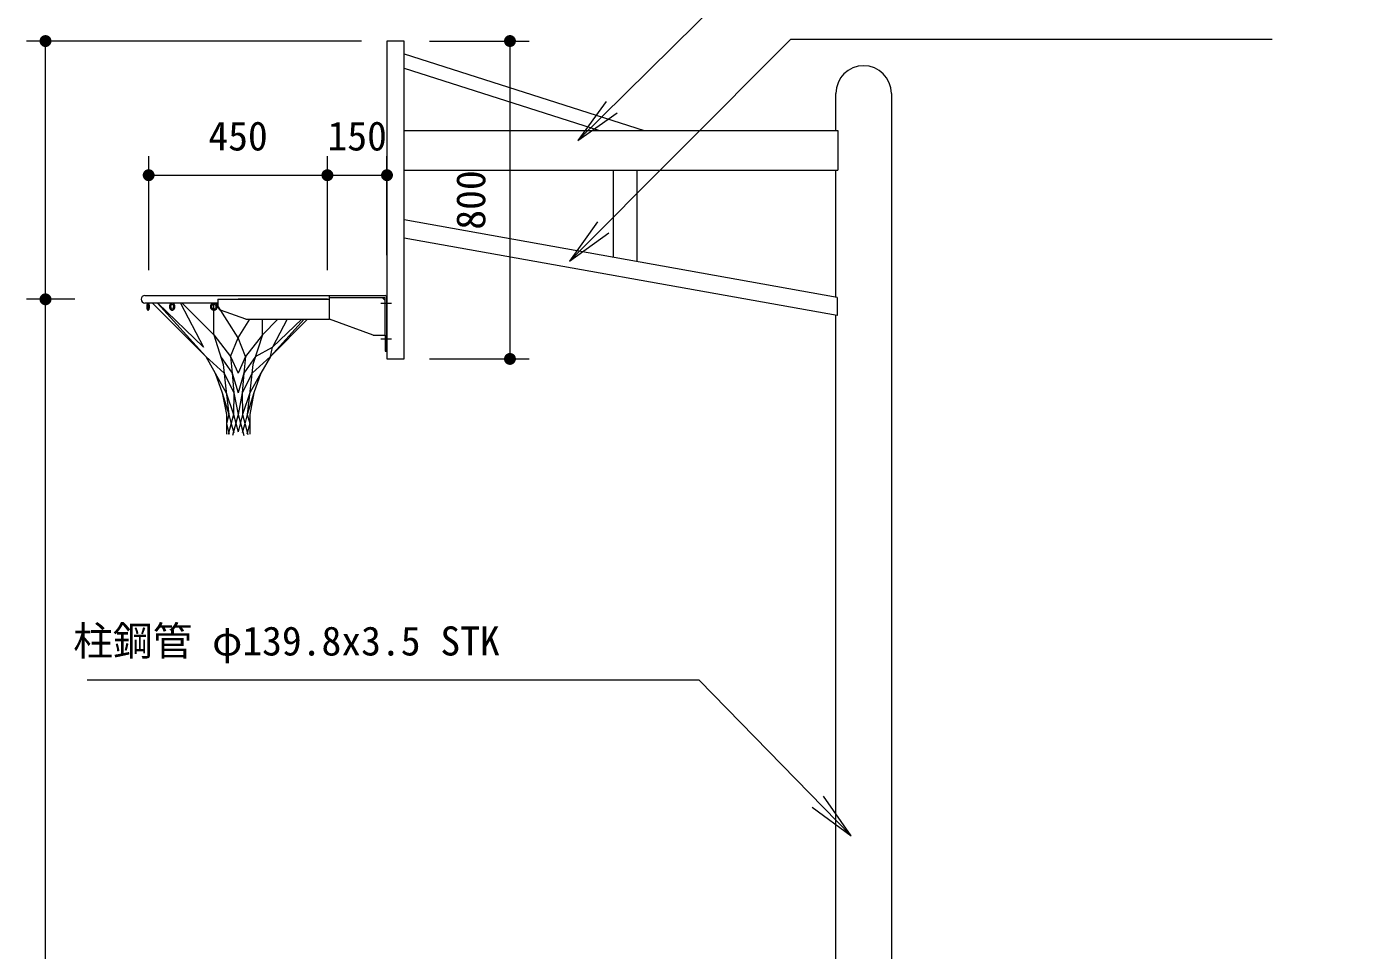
# Model space of a CAD drawing. Units: millimetres at full size, sheet at 1:40. Extents: x 0 to 16800, y 0 to 11880.
# Drawn here: x 2026 to 5350, y 5479 to 7805 of the extents above; entities that cross this region are included whole.
import ezdxf
from ezdxf.enums import TextEntityAlignment as Align

# ---------------------------------------------------------------- set-up
doc = ezdxf.new("R2010")
doc.units = ezdxf.units.MM
doc.header["$LTSCALE"] = 40
doc.linetypes.add('CHAIN', pattern=[18.5, 12, -1.5, 3.5, -1.5])
for name, color, linetype, lineweight in [('D-BMK', 2, 'CHAIN', 13), ('D-STR', 1, 'Continuous', 13), ('D-STR-DIM', 7, 'Continuous', 13), ('D-STR-HTXT', 7, 'Continuous', 13)]:
    doc.layers.add(name, color=color, linetype=linetype, lineweight=lineweight)
doc.styles.add('ＭＳ ゴシック', font='')
doc.styles.get('ＭＳ ゴシック').set_extended_font_data('MS Gothic')

# ---------------------------------------------------------------- blocks, each defined once
blk = doc.blocks.new('filled_dot')
at = {"color": 0, "linetype": 'Continuous', "lineweight": -2, "const_width": 1.25}
blk.add_lwpolyline([(-0.625, 0, 1), (0.625, 0, 1)], format="xyb", close=True, dxfattribs=at)
blk = doc.blocks.new('open_arrow')
at = {"color": 0, "linetype": 'Continuous', "lineweight": -2}
blk.add_lwpolyline([(7.5, 1.25), (0, 0), (7.5, -1.25)], dxfattribs=at)

msp = doc.modelspace()

# ---------------------------------------------------------------- linework, layer by layer
at = {"layer": 'D-BMK'}
for p, q in [((2944.6, 7107.16), (2918.41, 7107.16)), ((2944.6, 7017.16), (2918.41, 7017.16))]:
    msp.add_line(p, q, dxfattribs=at)
at = {"layer": 'D-STR'}
for p, q in [((2976.65, 7735.51), (3580.84, 7542.66)), ((2976.65, 7699.82), (3469.03, 7542.66)), ((4063.75, 7542.66), (4063.75, 7635.66)), ((4203.55, 7635.66), (4203.55, 3903.66)), ((2976.65, 7542.66), (4068.37, 7542.66)), ((4068.37, 7542.66), (4068.37, 7442.66)), ((2976.65, 7442.66), (4068.37, 7442.66)), ((3503.65, 7223.11), (3503.65, 7442.66)), ((3563.65, 7212.37), (3563.65, 7442.66)), ((4063.75, 7122.91), (4063.75, 7442.66)), ((4067.47, 7122.24), (2976.65, 7317.38)), ((4067.47, 7076.53), (2976.65, 7271.67)), ((2324.15, 7127.16), (2929.15, 7127.16)), ((2508.15, 7117.66), (2789.15, 7117.66)), ((2508.15, 7117.66), (2508.15, 7099.71)), ((2783.61, 7117.66), (2558.65, 7117.66)), ((2789.15, 7067.66), (2789.15, 7127.16)), ((2789.15, 7122.66), (2929.15, 7122.66)), ((2921.15, 7122.66), (2929.15, 7114.66)), ((2929.15, 7027.66), (2929.15, 7122.66)), ((2933.65, 6987.16), (2933.65, 7122.66)), ((4067.47, 7122.24), (4067.47, 7076.53)), ((2508.15, 7108.16), (2324.15, 7108.16)), ((2477.16, 6973.65), (2343.65, 7107.66)), ((2355.57, 7107.66), (2477.16, 6973.65)), ((2356.31, 7107.66), (2471.96, 6997.29)), ((2413.46, 7107.66), (2471.96, 6997.29)), ((2418.16, 7107.66), (2497.36, 7028.46)), ((2497.36, 7028.46), (2497.36, 7107.66)), ((2558.65, 7020.7), (2503.68, 7107.66)), ((2578.15, 7067.66), (2514.78, 7090.29)), ((2558.65, 7020.7), (2588.33, 7067.66)), ((2578.15, 7067.66), (2789.15, 7067.66)), ((2619.93, 7028.46), (2619.93, 7067.66)), ((2659.14, 7067.66), (2619.93, 7028.46)), ((2640.13, 6973.65), (2733.79, 7067.66)), ((2725.43, 7067.66), (2640.13, 6973.65)), ((2682.64, 7067.66), (2645.33, 6997.29)), ((2719.07, 7067.66), (2645.33, 6997.29)), ((2898.65, 7027.66), (2789.15, 7067.66)), ((4063.75, 3903.66), (4063.75, 7077.19)), ((2497.36, 7028.46), (2539.63, 6973.8)), ((2497.36, 7028.46), (2521.09, 6953.25)), ((2539.63, 6973.8), (2558.65, 7020.7)), ((2577.67, 6973.8), (2558.65, 7020.7)), ((2619.93, 7028.46), (2577.67, 6973.8)), ((2619.93, 7028.46), (2596.21, 6953.25)), ((2898.65, 7027.66), (2929.15, 7027.66)), ((2929.15, 7027.66), (2929.15, 6987.16)), ((2602.67, 6973.74), (2645.33, 6997.29)), ((2640.13, 6973.65), (2645.33, 6997.29)), ((2929.15, 6987.16), (2933.65, 6987.16)), ((2477.16, 6973.65), (2523.43, 6931.56)), ((2477.16, 6973.65), (2501.46, 6931.56)), ((2514.62, 6973.74), (2544.19, 6931.56)), ((2521.09, 6953.25), (2526.86, 6899.78)), ((2539.63, 6973.8), (2558.65, 6931.56)), ((2539.63, 6973.8), (2544.19, 6931.56)), ((2577.67, 6973.8), (2558.65, 6931.56)), ((2577.67, 6973.8), (2573.1, 6931.56)), ((2602.67, 6973.74), (2573.1, 6931.56)), ((2596.21, 6953.25), (2590.43, 6899.78)), ((2640.13, 6973.65), (2593.86, 6931.56)), ((2640.13, 6973.65), (2615.83, 6931.56)), ((2501.46, 6931.56), (2518.49, 6882.58)), ((2501.46, 6931.56), (2528.9, 6882.58)), ((2523.43, 6931.56), (2548, 6882.58)), ((2544.19, 6931.56), (2558.65, 6882.58)), ((2544.19, 6931.56), (2548, 6882.58)), ((2573.1, 6931.56), (2558.65, 6882.58)), ((2593.86, 6931.56), (2569.29, 6882.58)), ((2573.1, 6931.56), (2569.29, 6882.58)), ((2615.83, 6931.56), (2588.39, 6882.58)), ((2615.83, 6931.56), (2598.8, 6882.58)), ((2518.49, 6882.58), (2535.4, 6827.73)), ((2518.49, 6882.58), (2529.28, 6827.73)), ((2526.86, 6899.78), (2535.4, 6827.73)), ((2528.9, 6882.58), (2547.02, 6827.73)), ((2548, 6882.58), (2547.02, 6827.73)), ((2548, 6882.58), (2558.65, 6827.73)), ((2569.29, 6882.58), (2558.65, 6827.73)), ((2569.29, 6882.58), (2570.27, 6827.73)), ((2588.39, 6882.58), (2570.27, 6827.73)), ((2590.43, 6899.78), (2581.89, 6827.73)), ((2598.8, 6882.58), (2581.89, 6827.73)), ((2598.8, 6882.58), (2588.01, 6827.73)), ((2529.28, 6827.73), (2529.28, 6778.63)), ((2535.4, 6827.73), (2529.28, 6804.88)), ((2547.02, 6827.73), (2533.56, 6777.48)), ((2535.4, 6827.73), (2540.7, 6807.95)), ((2558.65, 6827.73), (2544.4, 6774.58)), ((2547.02, 6827.73), (2558.68, 6784.22)), ((2570.27, 6827.73), (2558.61, 6784.22)), ((2558.65, 6827.73), (2572.89, 6774.58)), ((2570.27, 6827.73), (2583.73, 6777.48)), ((2581.89, 6827.73), (2576.59, 6807.95)), ((2581.89, 6827.73), (2588.01, 6804.88)), ((2588.01, 6827.73), (2588.01, 6778.63)), ((2529.28, 6804.88), (2536.42, 6778.25)), ((2540.7, 6807.95), (2547.84, 6781.31)), ((2576.59, 6807.95), (2569.45, 6781.31)), ((2588.01, 6804.88), (2580.88, 6778.25))]:
    msp.add_line(p, q, dxfattribs=at)
for points in [[(2976.65, 7767.66), (2933.65, 7767.66), (2933.65, 6967.66), (2976.65, 6967.66)], [(2332.14, 7108.16), (2331.42, 7107.97), (2330.74, 7107.39), (2330.12, 7106.45), (2329.58, 7105.19), (2329.16, 7103.66), (2328.87, 7101.95), (2328.72, 7100.11), (2328.72, 7098.22), (2328.87, 7096.38), (2329.16, 7094.66), (2329.58, 7093.14), (2330.12, 7091.88), (2330.74, 7090.94), (2331.42, 7090.36), (2332.14, 7090.16), (2332.85, 7090.36), (2333.54, 7090.94), (2334.16, 7091.88), (2334.69, 7093.14), (2335.12, 7094.66), (2335.41, 7096.38), (2335.56, 7098.22), (2335.56, 7100.11), (2335.41, 7101.95), (2335.12, 7103.66), (2334.69, 7105.19), (2334.16, 7106.45), (2333.54, 7107.39), (2332.85, 7107.97)], [(2331.7, 7099.16), (2331.71, 7098.12), (2331.73, 7097.11), (2331.78, 7096.2), (2331.84, 7095.42), (2331.92, 7094.8), (2332, 7094.37), (2332.09, 7094.15), (2332.18, 7094.15), (2332.27, 7094.37), (2332.36, 7094.8), (2332.43, 7095.42), (2332.49, 7096.2), (2332.54, 7097.11), (2332.57, 7098.12), (2332.58, 7099.16), (2332.57, 7100.21), (2332.54, 7101.22), (2332.49, 7102.13), (2332.43, 7102.91), (2332.36, 7103.53), (2332.27, 7103.96), (2332.18, 7104.18), (2332.09, 7104.18), (2332, 7103.96), (2331.92, 7103.53), (2331.84, 7102.91), (2331.78, 7102.13), (2331.73, 7101.22), (2331.71, 7100.21)], [(2392.83, 7090.16), (2394.25, 7090.36), (2395.6, 7090.94), (2396.83, 7091.88), (2397.89, 7093.14), (2398.72, 7094.66), (2399.3, 7096.38), (2399.6, 7098.22), (2399.6, 7100.11), (2399.3, 7101.95), (2398.72, 7103.66), (2397.89, 7105.19), (2396.83, 7106.45), (2395.6, 7107.39), (2394.25, 7107.97), (2392.83, 7108.16), (2391.42, 7107.97), (2390.06, 7107.39), (2388.83, 7106.45), (2387.78, 7105.19), (2386.94, 7103.66), (2386.36, 7101.95), (2386.06, 7100.11), (2386.06, 7098.22), (2386.36, 7096.38), (2386.94, 7094.66), (2387.78, 7093.14), (2388.83, 7091.88), (2390.06, 7090.94), (2391.42, 7090.36)], [(2389.03, 7099.16), (2389.11, 7097.92), (2389.36, 7096.72), (2389.75, 7095.64), (2390.29, 7094.71), (2390.93, 7093.97), (2391.66, 7093.46), (2392.43, 7093.2), (2393.23, 7093.2), (2394.01, 7093.46), (2394.73, 7093.97), (2395.38, 7094.71), (2395.91, 7095.64), (2396.31, 7096.72), (2396.55, 7097.92), (2396.63, 7099.16), (2396.55, 7100.41), (2396.31, 7101.61), (2395.91, 7102.69), (2395.38, 7103.62), (2394.73, 7104.36), (2394.01, 7104.87), (2393.23, 7105.13), (2392.43, 7105.13), (2391.66, 7104.87), (2390.93, 7104.36), (2390.29, 7103.62), (2389.75, 7102.69), (2389.36, 7101.61), (2389.11, 7100.41)], [(2497.95, 7090.16), (2499.76, 7090.36), (2501.5, 7090.94), (2503.08, 7091.88), (2504.44, 7093.14), (2505.51, 7094.66), (2506.26, 7096.38), (2506.64, 7098.22), (2506.64, 7100.11), (2506.26, 7101.95), (2505.51, 7103.66), (2504.44, 7105.19), (2503.08, 7106.45), (2501.5, 7107.39), (2499.76, 7107.97), (2497.95, 7108.16), (2496.13, 7107.97), (2494.39, 7107.39), (2492.81, 7106.45), (2491.45, 7105.19), (2490.38, 7103.66), (2489.64, 7101.95), (2489.26, 7100.11), (2489.26, 7098.22), (2489.64, 7096.38), (2490.38, 7094.66), (2491.45, 7093.14), (2492.81, 7091.88), (2494.39, 7090.94), (2496.13, 7090.36)], [(2497.95, 7105.16), (2496.75, 7105.03), (2495.61, 7104.65), (2494.57, 7104.02), (2493.68, 7103.18), (2492.98, 7102.16), (2492.49, 7101.02), (2492.24, 7099.79), (2492.24, 7098.54), (2492.49, 7097.31), (2492.98, 7096.16), (2493.68, 7095.15), (2494.57, 7094.31), (2495.61, 7093.68), (2496.75, 7093.3), (2497.95, 7093.16), (2499.14, 7093.3), (2500.28, 7093.68), (2501.32, 7094.31), (2502.21, 7095.15), (2502.91, 7096.16), (2503.4, 7097.31), (2503.65, 7098.54), (2503.65, 7099.79), (2503.4, 7101.02), (2502.91, 7102.16), (2502.21, 7103.18), (2501.32, 7104.02), (2500.28, 7104.65), (2499.14, 7105.03)]]:
    msp.add_lwpolyline(points, close=True, dxfattribs=at)
for centre, radius, start, end in [((4133.65, 7635.66), 69.9, 0, 180), ((2324.15, 7117.66), 9.5, 90, 180), ((2324.15, 7117.66), 9.5, 180, 270), ((2929.15, 7122.66), 4.5, 0, 90), ((2518.15, 7099.71), 10, 180, 250.34618)]:
    msp.add_arc(centre, radius, start, end, dxfattribs=at)
at = {"layer": 'D-STR-DIM'}
for p, q in [((2869.65, 7767.66), (2025.93, 7767.66)), ((2073.93, 7117.66), (2073.93, 7767.66)), ((3040.65, 7767.66), (3291.27, 7767.66)), ((3243.27, 7767.66), (3243.27, 6967.66)), ((2333.65, 7191.16), (2333.65, 7478.03)), ((2783.65, 7191.16), (2783.65, 7478.03)), ((2783.65, 7191.16), (2783.65, 7478.03)), ((2933.65, 7228.65), (2933.65, 7478.03)), ((2333.65, 7430.03), (2783.65, 7430.03)), ((2783.65, 7430.03), (2933.65, 7430.03)), ((2148.09, 7117.66), (2025.83, 7117.66)), ((2148.09, 7117.66), (2025.93, 7117.66)), ((2073.83, 4067.66), (2073.83, 7117.66)), ((3040.65, 6967.66), (3291.27, 6967.66))]:
    msp.add_line(p, q, dxfattribs=at)
at = {"layer": 'D-STR-HTXT'}
for points in [[(3414.03, 7517.14), (4072.26, 8166.8), (4192.26, 8166.8), (5349.62, 8166.8)], [(3393.06, 7213.89), (3950.14, 7772.14), (4070.14, 7772.14), (5162.52, 7772.14)], [(4102.18, 5767.29), (3720.01, 6159.05), (3600.01, 6159.05), (2179.2, 6159.05)]]:
    msp.add_lwpolyline(points, dxfattribs=at)

# ---------------------------------------------------------------- block references
at = {"layer": 'D-STR-DIM', "xscale": 12, "yscale": 12}
for p, rotation in [((2073.93, 7767.66), 270), ((3243.27, 7767.66), 270), ((2783.65, 7430.03), 180), ((2933.65, 7430.03), 180), ((2073.83, 7117.66), 270), ((2073.93, 7117.66), 90), ((3243.27, 6967.66), 90)]:
    msp.add_blockref('filled_dot', p, dxfattribs=dict(at, rotation=rotation))
for p in [(2333.65, 7430.03), (2783.65, 7430.03)]:
    msp.add_blockref('filled_dot', p, dxfattribs=at)
at = {"layer": 'D-STR-HTXT', "xscale": 16, "yscale": 16}
for p, rotation in [((3414.03, 7517.14), 44.6), ((3393.06, 7213.89), 45.1), ((4102.18, 5767.29), 134.3)]:
    msp.add_blockref('open_arrow', p, dxfattribs=dict(at, rotation=rotation))

# ---------------------------------------------------------------- texts
at = {"layer": 'D-STR-DIM', "style": 'ＭＳ ゴシック'}
for s, p in [('450', (2558.65, 7565.54)), ('150', (2858.65, 7565.54))]:
    msp.add_text(s, height=73.31, dxfattribs=at).set_placement(p, align=Align.TOP_CENTER)
msp.add_text('800', height=73.31, rotation=90, dxfattribs=at).set_placement((3107.76, 7367.66), align=Align.TOP_CENTER)
at = {"layer": 'D-STR-HTXT', "style": 'ＭＳ ゴシック'}
msp.add_text('柱鋼管 φ139.8x3.5 STK', height=73.31, dxfattribs=at).set_placement((2143.69, 6294.56), align=Align.TOP_LEFT)

doc.saveas('drawing.dxf')
